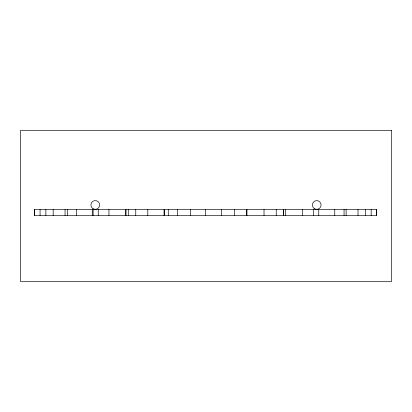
<?xml version="1.0" encoding="UTF-8"?>
<svg xmlns="http://www.w3.org/2000/svg" width="412" height="412" viewBox="0 0 412 412"><rect width="100%" height="100%" fill="white"/><g stroke="black" fill="none" stroke-linecap="round" stroke-linejoin="round"><path stroke-width="0.62" d="M376.439 209.44L376.439 215.528M371.166 209.44L371.166 215.528M365.552 209.44L365.552 215.528M358.013 209.44L358.013 215.528M346.111 209.44L346.111 215.528M344.056 209.44L344.056 215.528M334.765 209.44L334.765 215.528M318.759 209.44L318.759 215.528M313.573 209.44L313.573 215.528M302.707 209.44L302.707 215.528M285.588 209.44L285.588 215.528M283.662 209.44L283.662 215.528M283.58 209.44L283.58 215.528M276.241 209.44L276.241 215.528M264.025 209.44L264.025 215.528M246.963 209.44L246.963 215.528M246.649 209.44L246.649 215.528M234.402 209.44L234.402 215.528M221.357 209.44L221.357 215.528M205.511 209.44L205.511 215.528M190.596 209.44L190.596 215.528M177.608 209.44L177.608 215.528M168.261 209.44L168.287 215.528M164.373 209.44L164.373 215.528M164.058 209.44L164.058 215.528M147.805 209.44L147.805 215.528M135.764 209.44L135.764 215.528M128.281 209.44L128.281 215.528M126.041 209.44L126.041 215.528M125.433 209.44L125.433 215.528M108.948 209.44L108.948 215.528M98.257 209.44L98.257 215.528M93.122 209.44L93.122 215.528M92.267 209.44L92.267 215.528M76.673 209.44L76.673 215.528M67.589 209.44L67.589 215.528M65.06 209.44L65.06 215.528M53.174 209.44L53.174 215.528M45.871 209.44L45.871 215.528M40.062 209.44L40.062 215.528M34.582 209.44L34.582 215.528M391.4 130.3L20.6 130.3L20.6 281.7L391.4 281.7L391.4 130.3M376.594 209.44L34.428 209.44L34.428 215.528L376.594 215.528L376.594 209.44M93.086 208.75A4.367 4.367 0 0 0 99.637 204.97A4.367 4.367 0 0 0 93.086 201.185A4.367 4.367 0 0 0 93.086 208.75M314.547 208.75A4.367 4.367 0 0 0 321.097 204.97A4.367 4.367 0 0 0 314.547 201.185A4.367 4.367 0 0 0 314.547 208.75"/></g></svg>
